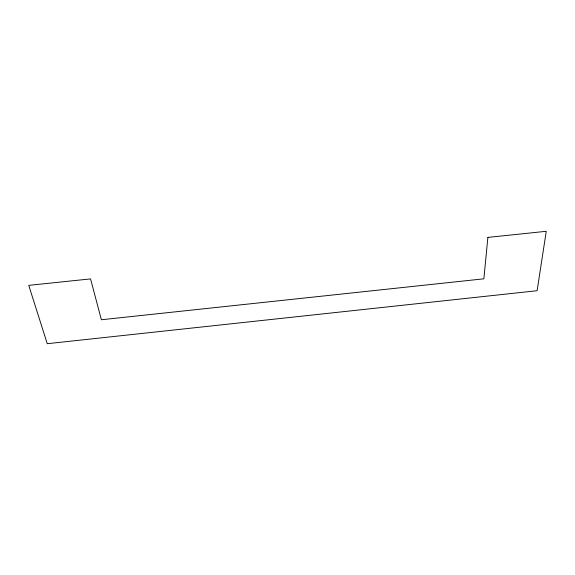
<?xml version="1.0" encoding="UTF-8"?>
<svg xmlns="http://www.w3.org/2000/svg" width="575" height="575" viewBox="0 0 575 575"><rect width="100%" height="100%" fill="white"/><g stroke="black" fill="none" stroke-linecap="round" stroke-linejoin="round"><path stroke-width="0.86" d="M487.873 237.403L483.863 278.817L101.38 319.757L90.555 278.904L28.75 285.358L47.258 343.699L537.122 290.713L546.25 231.301L487.873 237.403"/></g></svg>
